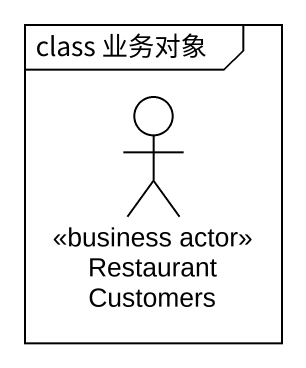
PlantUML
@startuml
mainframe class 业务对象
actor RestaurantCustomers <<business actor>>
@enduml
